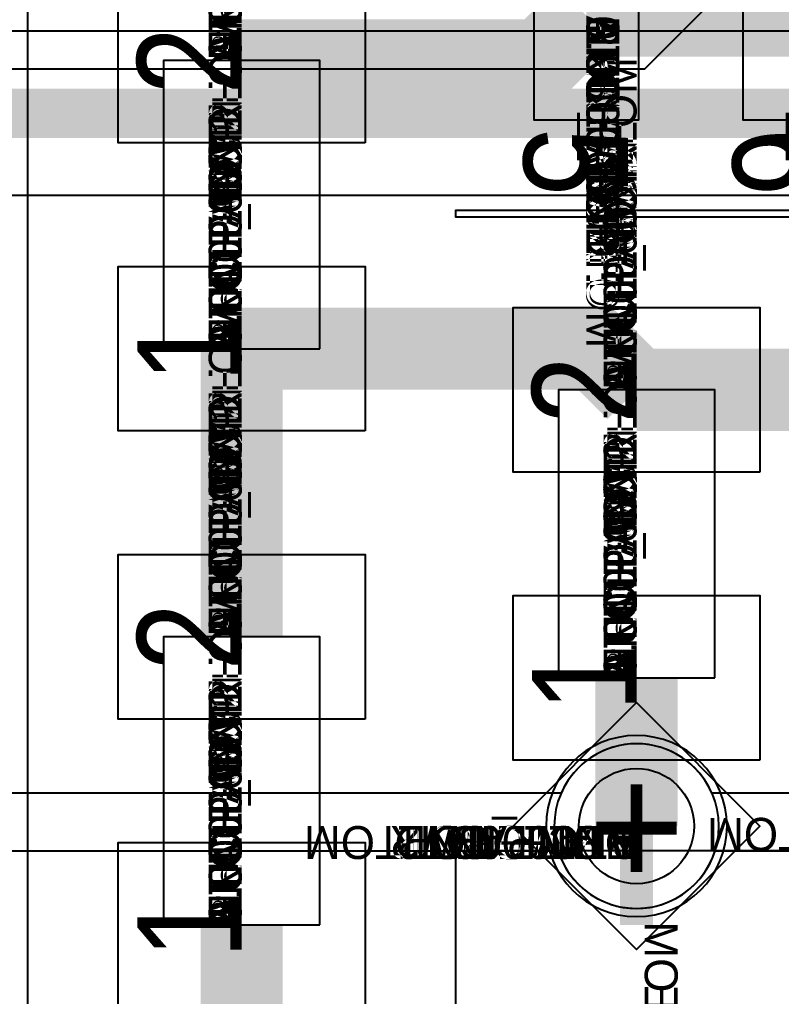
# Model space of a CAD drawing. Extents: x 0 to 323, y 0 to 320.
# Drawn here: x 44.51 to 49.14, y 199.52 to 205.45 of the extents above; entities that cross this region are included whole.
import ezdxf
from ezdxf.enums import TextEntityAlignment as Align

# ---------------------------------------------------------------- set-up
doc = ezdxf.new("R2010")
doc.units = 0
doc.header["$MEASUREMENT"] = 0
doc.layers.get('0').update_dxf_attribs({"linetype": 'CONTINUOUS'})
for name, color, linetype in [('CDN_FIGURES', 7, 'CONTINUOUS'), ('ETCH_BOTTOM', 7, 'CONTINUOUS'), ('ETCH_GND', 3, 'CONTINUOUS'), ('ETCH_INT1', 4, 'CONTINUOUS'), ('ETCH_INT2', 5, 'CONTINUOUS'), ('ETCH_PWR', 6, 'CONTINUOUS'), ('ETCH_TOP', 2, 'CONTINUOUS'), ('MANUFACTURING_NCLEGEND-1-6', 8, 'CONTINUOUS'), ('PACKAGE_GEOMETRY_ASSEMBLY_TOP', 11, 'CONTINUOUS'), ('PACKAGE_GEOMETRY_PIN_NUMBER', 9, 'CONTINUOUS')]:
    doc.layers.add(name, color=color, linetype=linetype)

# ---------------------------------------------------------------- blocks, each defined once
blk = doc.blocks.new('PAD_INFO')
for tag in ['SHAPE_TYPE', 'PAD_HEIGHT', 'PAD_LAYER', 'PAD_TYPE', 'PAD_WIDTH']:
    blk.add_attdef(tag, (0, 0), '', height=0.2)
at = {"flags": 2}
blk.add_attdef('CDN_TYPE', (0, 0), '', height=0.2, dxfattribs=at)
blk = doc.blocks.new('DRILL_INFO')
at = {"flags": 2}
blk.add_attdef('CDN_TYPE', (0, 0), '', height=0.2, dxfattribs=at)
for tag in ['FSHAPE', 'FCHAR', 'DRILL_HEIGHT', 'DIAMETER', 'PLATED', 'DRILL_WIDTH']:
    blk.add_attdef(tag, (0, 0), '', height=0.2)
blk = doc.blocks.new('VIA0700X0300')
at = {"layer": 'ETCH_BOTTOM'}
blk.add_circle((0, 0), 0.35, dxfattribs=at)
at = {"layer": 'ETCH_GND'}
blk.add_circle((0, 0), 0.35, dxfattribs=at)
at = {"layer": 'ETCH_INT1'}
blk.add_circle((0, 0), 0.35, dxfattribs=at)
at = {"layer": 'ETCH_INT2'}
blk.add_circle((0, 0), 0.35, dxfattribs=at)
at = {"layer": 'ETCH_PWR'}
blk.add_circle((0, 0), 0.35, dxfattribs=at)
at = {"layer": 'ETCH_TOP'}
blk.add_circle((0, 0), 0.35, dxfattribs=at)
ref = blk.add_blockref('PAD_INFO', (0, 0))
ref.add_attrib('PAD_LAYER', 'ETCH_TOP', (0, 0), dxfattribs={"height": 0.2})
ref.add_attrib('SHAPE_TYPE', 'NULL', (0, 0), dxfattribs={"height": 0.2})
ref.add_attrib('PAD_TYPE', 'ANTIPAD', (0, 0), dxfattribs={"height": 0.2})
ref.add_attrib('PAD_WIDTH', '0.000000', (0, 0), dxfattribs={"height": 0.2})
ref.add_attrib('PAD_HEIGHT', '0.000000', (0, 0), dxfattribs={"height": 0.2})
ref = blk.add_blockref('PAD_INFO', (0, 0))
ref.add_attrib('PAD_LAYER', 'ETCH_GND', (0, 0), dxfattribs={"height": 0.2})
ref.add_attrib('SHAPE_TYPE', 'NULL', (0, 0), dxfattribs={"height": 0.2})
ref.add_attrib('PAD_TYPE', 'ANTIPAD', (0, 0), dxfattribs={"height": 0.2})
ref.add_attrib('PAD_WIDTH', '0.000000', (0, 0), dxfattribs={"height": 0.2})
ref.add_attrib('PAD_HEIGHT', '0.000000', (0, 0), dxfattribs={"height": 0.2})
ref = blk.add_blockref('PAD_INFO', (0, 0))
ref.add_attrib('PAD_LAYER', 'ETCH_INT1', (0, 0), dxfattribs={"height": 0.2})
ref.add_attrib('SHAPE_TYPE', 'NULL', (0, 0), dxfattribs={"height": 0.2})
ref.add_attrib('PAD_TYPE', 'ANTIPAD', (0, 0), dxfattribs={"height": 0.2})
ref.add_attrib('PAD_WIDTH', '0.000000', (0, 0), dxfattribs={"height": 0.2})
ref.add_attrib('PAD_HEIGHT', '0.000000', (0, 0), dxfattribs={"height": 0.2})
ref = blk.add_blockref('PAD_INFO', (0, 0))
ref.add_attrib('PAD_LAYER', 'ETCH_INT2', (0, 0), dxfattribs={"height": 0.2})
ref.add_attrib('SHAPE_TYPE', 'NULL', (0, 0), dxfattribs={"height": 0.2})
ref.add_attrib('PAD_TYPE', 'ANTIPAD', (0, 0), dxfattribs={"height": 0.2})
ref.add_attrib('PAD_WIDTH', '0.000000', (0, 0), dxfattribs={"height": 0.2})
ref.add_attrib('PAD_HEIGHT', '0.000000', (0, 0), dxfattribs={"height": 0.2})
ref = blk.add_blockref('PAD_INFO', (0, 0))
ref.add_attrib('PAD_LAYER', 'ETCH_PWR', (0, 0), dxfattribs={"height": 0.2})
ref.add_attrib('SHAPE_TYPE', 'NULL', (0, 0), dxfattribs={"height": 0.2})
ref.add_attrib('PAD_TYPE', 'ANTIPAD', (0, 0), dxfattribs={"height": 0.2})
ref.add_attrib('PAD_WIDTH', '0.000000', (0, 0), dxfattribs={"height": 0.2})
ref.add_attrib('PAD_HEIGHT', '0.000000', (0, 0), dxfattribs={"height": 0.2})
ref = blk.add_blockref('PAD_INFO', (0, 0))
ref.add_attrib('PAD_LAYER', 'ETCH_BOTTOM', (0, 0), dxfattribs={"height": 0.2})
ref.add_attrib('SHAPE_TYPE', 'NULL', (0, 0), dxfattribs={"height": 0.2})
ref.add_attrib('PAD_TYPE', 'ANTIPAD', (0, 0), dxfattribs={"height": 0.2})
ref.add_attrib('PAD_WIDTH', '0.000000', (0, 0), dxfattribs={"height": 0.2})
ref.add_attrib('PAD_HEIGHT', '0.000000', (0, 0), dxfattribs={"height": 0.2})
ref = blk.add_blockref('PAD_INFO', (0, 0))
ref.add_attrib('PAD_LAYER', 'ETCH_TOP', (0, 0), dxfattribs={"height": 0.2})
ref.add_attrib('SHAPE_TYPE', 'NULL', (0, 0), dxfattribs={"height": 0.2})
ref.add_attrib('PAD_TYPE', 'THERMAL', (0, 0), dxfattribs={"height": 0.2})
ref.add_attrib('PAD_WIDTH', '0.000000', (0, 0), dxfattribs={"height": 0.2})
ref.add_attrib('PAD_HEIGHT', '0.000000', (0, 0), dxfattribs={"height": 0.2})
ref = blk.add_blockref('PAD_INFO', (0, 0))
ref.add_attrib('PAD_LAYER', 'ETCH_GND', (0, 0), dxfattribs={"height": 0.2})
ref.add_attrib('SHAPE_TYPE', 'NULL', (0, 0), dxfattribs={"height": 0.2})
ref.add_attrib('PAD_TYPE', 'THERMAL', (0, 0), dxfattribs={"height": 0.2})
ref.add_attrib('PAD_WIDTH', '0.000000', (0, 0), dxfattribs={"height": 0.2})
ref.add_attrib('PAD_HEIGHT', '0.000000', (0, 0), dxfattribs={"height": 0.2})
ref = blk.add_blockref('PAD_INFO', (0, 0))
ref.add_attrib('PAD_LAYER', 'ETCH_INT1', (0, 0), dxfattribs={"height": 0.2})
ref.add_attrib('SHAPE_TYPE', 'NULL', (0, 0), dxfattribs={"height": 0.2})
ref.add_attrib('PAD_TYPE', 'THERMAL', (0, 0), dxfattribs={"height": 0.2})
ref.add_attrib('PAD_WIDTH', '0.000000', (0, 0), dxfattribs={"height": 0.2})
ref.add_attrib('PAD_HEIGHT', '0.000000', (0, 0), dxfattribs={"height": 0.2})
ref = blk.add_blockref('PAD_INFO', (0, 0))
ref.add_attrib('PAD_LAYER', 'ETCH_INT2', (0, 0), dxfattribs={"height": 0.2})
ref.add_attrib('SHAPE_TYPE', 'NULL', (0, 0), dxfattribs={"height": 0.2})
ref.add_attrib('PAD_TYPE', 'THERMAL', (0, 0), dxfattribs={"height": 0.2})
ref.add_attrib('PAD_WIDTH', '0.000000', (0, 0), dxfattribs={"height": 0.2})
ref.add_attrib('PAD_HEIGHT', '0.000000', (0, 0), dxfattribs={"height": 0.2})
ref = blk.add_blockref('PAD_INFO', (0, 0))
ref.add_attrib('PAD_LAYER', 'ETCH_PWR', (0, 0), dxfattribs={"height": 0.2})
ref.add_attrib('SHAPE_TYPE', 'NULL', (0, 0), dxfattribs={"height": 0.2})
ref.add_attrib('PAD_TYPE', 'THERMAL', (0, 0), dxfattribs={"height": 0.2})
ref.add_attrib('PAD_WIDTH', '0.000000', (0, 0), dxfattribs={"height": 0.2})
ref.add_attrib('PAD_HEIGHT', '0.000000', (0, 0), dxfattribs={"height": 0.2})
ref = blk.add_blockref('PAD_INFO', (0, 0))
ref.add_attrib('PAD_LAYER', 'ETCH_BOTTOM', (0, 0), dxfattribs={"height": 0.2})
ref.add_attrib('SHAPE_TYPE', 'NULL', (0, 0), dxfattribs={"height": 0.2})
ref.add_attrib('PAD_TYPE', 'THERMAL', (0, 0), dxfattribs={"height": 0.2})
ref.add_attrib('PAD_WIDTH', '0.000000', (0, 0), dxfattribs={"height": 0.2})
ref.add_attrib('PAD_HEIGHT', '0.000000', (0, 0), dxfattribs={"height": 0.2})
ref = blk.add_blockref('PAD_INFO', (0, 0))
ref.add_attrib('PAD_LAYER', 'ETCH_TOP', (0, 0), dxfattribs={"height": 0.2})
ref.add_attrib('SHAPE_TYPE', 'CIRCLE', (0, 0), dxfattribs={"height": 0.2})
ref.add_attrib('PAD_TYPE', 'REGULAR', (0, 0), dxfattribs={"height": 0.2})
ref.add_attrib('PAD_WIDTH', '0.700000', (0, 0), dxfattribs={"height": 0.2})
ref.add_attrib('PAD_HEIGHT', '0.700000', (0, 0), dxfattribs={"height": 0.2})
ref = blk.add_blockref('PAD_INFO', (0, 0))
ref.add_attrib('PAD_LAYER', 'ETCH_GND', (0, 0), dxfattribs={"height": 0.2})
ref.add_attrib('SHAPE_TYPE', 'CIRCLE', (0, 0), dxfattribs={"height": 0.2})
ref.add_attrib('PAD_TYPE', 'REGULAR', (0, 0), dxfattribs={"height": 0.2})
ref.add_attrib('PAD_WIDTH', '0.700000', (0, 0), dxfattribs={"height": 0.2})
ref.add_attrib('PAD_HEIGHT', '0.700000', (0, 0), dxfattribs={"height": 0.2})
ref = blk.add_blockref('PAD_INFO', (0, 0))
ref.add_attrib('PAD_LAYER', 'ETCH_INT1', (0, 0), dxfattribs={"height": 0.2})
ref.add_attrib('SHAPE_TYPE', 'CIRCLE', (0, 0), dxfattribs={"height": 0.2})
ref.add_attrib('PAD_TYPE', 'REGULAR', (0, 0), dxfattribs={"height": 0.2})
ref.add_attrib('PAD_WIDTH', '0.700000', (0, 0), dxfattribs={"height": 0.2})
ref.add_attrib('PAD_HEIGHT', '0.700000', (0, 0), dxfattribs={"height": 0.2})
ref = blk.add_blockref('PAD_INFO', (0, 0))
ref.add_attrib('PAD_LAYER', 'ETCH_INT2', (0, 0), dxfattribs={"height": 0.2})
ref.add_attrib('SHAPE_TYPE', 'CIRCLE', (0, 0), dxfattribs={"height": 0.2})
ref.add_attrib('PAD_TYPE', 'REGULAR', (0, 0), dxfattribs={"height": 0.2})
ref.add_attrib('PAD_WIDTH', '0.700000', (0, 0), dxfattribs={"height": 0.2})
ref.add_attrib('PAD_HEIGHT', '0.700000', (0, 0), dxfattribs={"height": 0.2})
ref = blk.add_blockref('PAD_INFO', (0, 0))
ref.add_attrib('PAD_LAYER', 'ETCH_PWR', (0, 0), dxfattribs={"height": 0.2})
ref.add_attrib('SHAPE_TYPE', 'CIRCLE', (0, 0), dxfattribs={"height": 0.2})
ref.add_attrib('PAD_TYPE', 'REGULAR', (0, 0), dxfattribs={"height": 0.2})
ref.add_attrib('PAD_WIDTH', '0.700000', (0, 0), dxfattribs={"height": 0.2})
ref.add_attrib('PAD_HEIGHT', '0.700000', (0, 0), dxfattribs={"height": 0.2})
ref = blk.add_blockref('PAD_INFO', (0, 0))
ref.add_attrib('PAD_LAYER', 'ETCH_BOTTOM', (0, 0), dxfattribs={"height": 0.2})
ref.add_attrib('SHAPE_TYPE', 'CIRCLE', (0, 0), dxfattribs={"height": 0.2})
ref.add_attrib('PAD_TYPE', 'REGULAR', (0, 0), dxfattribs={"height": 0.2})
ref.add_attrib('PAD_WIDTH', '0.700000', (0, 0), dxfattribs={"height": 0.2})
ref.add_attrib('PAD_HEIGHT', '0.700000', (0, 0), dxfattribs={"height": 0.2})
ref = blk.add_blockref('DRILL_INFO', (0, 0))
ref.add_attrib('DIAMETER', '0.300000', (0, 0), dxfattribs={"height": 0.2})
ref.add_attrib('PLATED', 'PLATED', (0, 0), dxfattribs={"height": 0.2})
ref.add_attrib('FSHAPE', 'DIAMOND', (0, 0), dxfattribs={"height": 0.2})
ref.add_attrib('FCHAR', '+', (0, 0), dxfattribs={"height": 0.2})
ref.add_attrib('DRILL_WIDTH', '1.500000', (0, 0), dxfattribs={"height": 0.2})
ref.add_attrib('DRILL_HEIGHT', '1.500000', (0, 0), dxfattribs={"height": 0.2})
for tag in ['CDN_TYPE', 'PIN']:
    blk.add_attdef(tag, (0, 0), '', height=0.2)
at = {"flags": 2}
for tag in ['PSTKNAME', 'BBV']:
    blk.add_attdef(tag, (0, 0), '', height=0.2, dxfattribs=at)
blk = doc.blocks.new('FIGURE_DIAMOND')
at = {"layer": 'CDN_FIGURES'}
blk.add_lwpolyline([(-0.5, 0), (0, 0.5), (0.5, 0), (0, -0.5)], close=True, dxfattribs=at)
blk = doc.blocks.new('SMD50_25')
at = {"layer": 'ETCH_TOP'}
blk.add_lwpolyline([(-0.635, -0.3175), (-0.635, 0.3175), (0.635, 0.3175), (0.635, -0.3175)], close=True, dxfattribs=at)
ref = blk.add_blockref('PAD_INFO', (0, 0))
ref.add_attrib('PAD_LAYER', 'ETCH_TOP', (0, 0), dxfattribs={"height": 0.2})
ref.add_attrib('SHAPE_TYPE', 'NULL', (0, 0), dxfattribs={"height": 0.2})
ref.add_attrib('PAD_TYPE', 'ANTIPAD', (0, 0), dxfattribs={"height": 0.2})
ref.add_attrib('PAD_WIDTH', '0.000000', (0, 0), dxfattribs={"height": 0.2})
ref.add_attrib('PAD_HEIGHT', '0.000000', (0, 0), dxfattribs={"height": 0.2})
ref = blk.add_blockref('PAD_INFO', (0, 0))
ref.add_attrib('PAD_LAYER', 'ETCH_GND', (0, 0), dxfattribs={"height": 0.2})
ref.add_attrib('SHAPE_TYPE', 'NULL', (0, 0), dxfattribs={"height": 0.2})
ref.add_attrib('PAD_TYPE', 'ANTIPAD', (0, 0), dxfattribs={"height": 0.2})
ref.add_attrib('PAD_WIDTH', '0.000000', (0, 0), dxfattribs={"height": 0.2})
ref.add_attrib('PAD_HEIGHT', '0.000000', (0, 0), dxfattribs={"height": 0.2})
ref = blk.add_blockref('PAD_INFO', (0, 0))
ref.add_attrib('PAD_LAYER', 'ETCH_INT1', (0, 0), dxfattribs={"height": 0.2})
ref.add_attrib('SHAPE_TYPE', 'NULL', (0, 0), dxfattribs={"height": 0.2})
ref.add_attrib('PAD_TYPE', 'ANTIPAD', (0, 0), dxfattribs={"height": 0.2})
ref.add_attrib('PAD_WIDTH', '0.000000', (0, 0), dxfattribs={"height": 0.2})
ref.add_attrib('PAD_HEIGHT', '0.000000', (0, 0), dxfattribs={"height": 0.2})
ref = blk.add_blockref('PAD_INFO', (0, 0))
ref.add_attrib('PAD_LAYER', 'ETCH_INT2', (0, 0), dxfattribs={"height": 0.2})
ref.add_attrib('SHAPE_TYPE', 'NULL', (0, 0), dxfattribs={"height": 0.2})
ref.add_attrib('PAD_TYPE', 'ANTIPAD', (0, 0), dxfattribs={"height": 0.2})
ref.add_attrib('PAD_WIDTH', '0.000000', (0, 0), dxfattribs={"height": 0.2})
ref.add_attrib('PAD_HEIGHT', '0.000000', (0, 0), dxfattribs={"height": 0.2})
ref = blk.add_blockref('PAD_INFO', (0, 0))
ref.add_attrib('PAD_LAYER', 'ETCH_PWR', (0, 0), dxfattribs={"height": 0.2})
ref.add_attrib('SHAPE_TYPE', 'NULL', (0, 0), dxfattribs={"height": 0.2})
ref.add_attrib('PAD_TYPE', 'ANTIPAD', (0, 0), dxfattribs={"height": 0.2})
ref.add_attrib('PAD_WIDTH', '0.000000', (0, 0), dxfattribs={"height": 0.2})
ref.add_attrib('PAD_HEIGHT', '0.000000', (0, 0), dxfattribs={"height": 0.2})
ref = blk.add_blockref('PAD_INFO', (0, 0))
ref.add_attrib('PAD_LAYER', 'ETCH_BOTTOM', (0, 0), dxfattribs={"height": 0.2})
ref.add_attrib('SHAPE_TYPE', 'NULL', (0, 0), dxfattribs={"height": 0.2})
ref.add_attrib('PAD_TYPE', 'ANTIPAD', (0, 0), dxfattribs={"height": 0.2})
ref.add_attrib('PAD_WIDTH', '0.000000', (0, 0), dxfattribs={"height": 0.2})
ref.add_attrib('PAD_HEIGHT', '0.000000', (0, 0), dxfattribs={"height": 0.2})
ref = blk.add_blockref('PAD_INFO', (0, 0))
ref.add_attrib('PAD_LAYER', 'ETCH_TOP', (0, 0), dxfattribs={"height": 0.2})
ref.add_attrib('SHAPE_TYPE', 'NULL', (0, 0), dxfattribs={"height": 0.2})
ref.add_attrib('PAD_TYPE', 'THERMAL', (0, 0), dxfattribs={"height": 0.2})
ref.add_attrib('PAD_WIDTH', '0.000000', (0, 0), dxfattribs={"height": 0.2})
ref.add_attrib('PAD_HEIGHT', '0.000000', (0, 0), dxfattribs={"height": 0.2})
ref = blk.add_blockref('PAD_INFO', (0, 0))
ref.add_attrib('PAD_LAYER', 'ETCH_GND', (0, 0), dxfattribs={"height": 0.2})
ref.add_attrib('SHAPE_TYPE', 'NULL', (0, 0), dxfattribs={"height": 0.2})
ref.add_attrib('PAD_TYPE', 'THERMAL', (0, 0), dxfattribs={"height": 0.2})
ref.add_attrib('PAD_WIDTH', '0.000000', (0, 0), dxfattribs={"height": 0.2})
ref.add_attrib('PAD_HEIGHT', '0.000000', (0, 0), dxfattribs={"height": 0.2})
ref = blk.add_blockref('PAD_INFO', (0, 0))
ref.add_attrib('PAD_LAYER', 'ETCH_INT1', (0, 0), dxfattribs={"height": 0.2})
ref.add_attrib('SHAPE_TYPE', 'NULL', (0, 0), dxfattribs={"height": 0.2})
ref.add_attrib('PAD_TYPE', 'THERMAL', (0, 0), dxfattribs={"height": 0.2})
ref.add_attrib('PAD_WIDTH', '0.000000', (0, 0), dxfattribs={"height": 0.2})
ref.add_attrib('PAD_HEIGHT', '0.000000', (0, 0), dxfattribs={"height": 0.2})
ref = blk.add_blockref('PAD_INFO', (0, 0))
ref.add_attrib('PAD_LAYER', 'ETCH_INT2', (0, 0), dxfattribs={"height": 0.2})
ref.add_attrib('SHAPE_TYPE', 'NULL', (0, 0), dxfattribs={"height": 0.2})
ref.add_attrib('PAD_TYPE', 'THERMAL', (0, 0), dxfattribs={"height": 0.2})
ref.add_attrib('PAD_WIDTH', '0.000000', (0, 0), dxfattribs={"height": 0.2})
ref.add_attrib('PAD_HEIGHT', '0.000000', (0, 0), dxfattribs={"height": 0.2})
ref = blk.add_blockref('PAD_INFO', (0, 0))
ref.add_attrib('PAD_LAYER', 'ETCH_PWR', (0, 0), dxfattribs={"height": 0.2})
ref.add_attrib('SHAPE_TYPE', 'NULL', (0, 0), dxfattribs={"height": 0.2})
ref.add_attrib('PAD_TYPE', 'THERMAL', (0, 0), dxfattribs={"height": 0.2})
ref.add_attrib('PAD_WIDTH', '0.000000', (0, 0), dxfattribs={"height": 0.2})
ref.add_attrib('PAD_HEIGHT', '0.000000', (0, 0), dxfattribs={"height": 0.2})
ref = blk.add_blockref('PAD_INFO', (0, 0))
ref.add_attrib('PAD_LAYER', 'ETCH_BOTTOM', (0, 0), dxfattribs={"height": 0.2})
ref.add_attrib('SHAPE_TYPE', 'NULL', (0, 0), dxfattribs={"height": 0.2})
ref.add_attrib('PAD_TYPE', 'THERMAL', (0, 0), dxfattribs={"height": 0.2})
ref.add_attrib('PAD_WIDTH', '0.000000', (0, 0), dxfattribs={"height": 0.2})
ref.add_attrib('PAD_HEIGHT', '0.000000', (0, 0), dxfattribs={"height": 0.2})
ref = blk.add_blockref('PAD_INFO', (0, 0))
ref.add_attrib('PAD_LAYER', 'ETCH_TOP', (0, 0), dxfattribs={"height": 0.2})
ref.add_attrib('SHAPE_TYPE', 'RECTANGLE', (0, 0), dxfattribs={"height": 0.2})
ref.add_attrib('PAD_TYPE', 'REGULAR', (0, 0), dxfattribs={"height": 0.2})
ref.add_attrib('PAD_WIDTH', '1.270000', (0, 0), dxfattribs={"height": 0.2})
ref.add_attrib('PAD_HEIGHT', '0.635000', (0, 0), dxfattribs={"height": 0.2})
ref = blk.add_blockref('PAD_INFO', (0, 0))
ref.add_attrib('PAD_LAYER', 'ETCH_GND', (0, 0), dxfattribs={"height": 0.2})
ref.add_attrib('SHAPE_TYPE', 'NULL', (0, 0), dxfattribs={"height": 0.2})
ref.add_attrib('PAD_TYPE', 'REGULAR', (0, 0), dxfattribs={"height": 0.2})
ref.add_attrib('PAD_WIDTH', '0.000000', (0, 0), dxfattribs={"height": 0.2})
ref.add_attrib('PAD_HEIGHT', '0.000000', (0, 0), dxfattribs={"height": 0.2})
ref = blk.add_blockref('PAD_INFO', (0, 0))
ref.add_attrib('PAD_LAYER', 'ETCH_INT1', (0, 0), dxfattribs={"height": 0.2})
ref.add_attrib('SHAPE_TYPE', 'NULL', (0, 0), dxfattribs={"height": 0.2})
ref.add_attrib('PAD_TYPE', 'REGULAR', (0, 0), dxfattribs={"height": 0.2})
ref.add_attrib('PAD_WIDTH', '0.000000', (0, 0), dxfattribs={"height": 0.2})
ref.add_attrib('PAD_HEIGHT', '0.000000', (0, 0), dxfattribs={"height": 0.2})
ref = blk.add_blockref('PAD_INFO', (0, 0))
ref.add_attrib('PAD_LAYER', 'ETCH_INT2', (0, 0), dxfattribs={"height": 0.2})
ref.add_attrib('SHAPE_TYPE', 'NULL', (0, 0), dxfattribs={"height": 0.2})
ref.add_attrib('PAD_TYPE', 'REGULAR', (0, 0), dxfattribs={"height": 0.2})
ref.add_attrib('PAD_WIDTH', '0.000000', (0, 0), dxfattribs={"height": 0.2})
ref.add_attrib('PAD_HEIGHT', '0.000000', (0, 0), dxfattribs={"height": 0.2})
ref = blk.add_blockref('PAD_INFO', (0, 0))
ref.add_attrib('PAD_LAYER', 'ETCH_PWR', (0, 0), dxfattribs={"height": 0.2})
ref.add_attrib('SHAPE_TYPE', 'NULL', (0, 0), dxfattribs={"height": 0.2})
ref.add_attrib('PAD_TYPE', 'REGULAR', (0, 0), dxfattribs={"height": 0.2})
ref.add_attrib('PAD_WIDTH', '0.000000', (0, 0), dxfattribs={"height": 0.2})
ref.add_attrib('PAD_HEIGHT', '0.000000', (0, 0), dxfattribs={"height": 0.2})
ref = blk.add_blockref('PAD_INFO', (0, 0))
ref.add_attrib('PAD_LAYER', 'ETCH_BOTTOM', (0, 0), dxfattribs={"height": 0.2})
ref.add_attrib('SHAPE_TYPE', 'NULL', (0, 0), dxfattribs={"height": 0.2})
ref.add_attrib('PAD_TYPE', 'REGULAR', (0, 0), dxfattribs={"height": 0.2})
ref.add_attrib('PAD_WIDTH', '0.000000', (0, 0), dxfattribs={"height": 0.2})
ref.add_attrib('PAD_HEIGHT', '0.000000', (0, 0), dxfattribs={"height": 0.2})
ref = blk.add_blockref('DRILL_INFO', (0, 0))
ref.add_attrib('DIAMETER', '0.000000', (0, 0), dxfattribs={"height": 0.2})
ref.add_attrib('PLATED', 'NON_PLATED', (0, 0), dxfattribs={"height": 0.2})
ref.add_attrib('FSHAPE', 'NULL', (0, 0), dxfattribs={"height": 0.2})
ref.add_attrib('DRILL_WIDTH', '0.000000', (0, 0), dxfattribs={"height": 0.2})
ref.add_attrib('DRILL_HEIGHT', '0.000000', (0, 0), dxfattribs={"height": 0.2})
for tag in ['CDN_TYPE', 'PIN']:
    blk.add_attdef(tag, (0, 0), '', height=0.2)
at = {"flags": 2}
for tag in ['PSTKNAME', 'BBV']:
    blk.add_attdef(tag, (0, 0), '', height=0.2, dxfattribs=at)
blk = doc.blocks.new('SOIC8')
at = {"layer": 'ETCH_TOP'}
ref = blk.add_blockref('SMD50_25', (2.4765, -1.905), dxfattribs=at)
ref.add_attrib('CDN_TYPE', 'PIN', (0, 0), dxfattribs={"height": 0.2})
ref.add_attrib('PIN', '5', (0, 0), dxfattribs={"height": 0.2})
ref = blk.add_blockref('SMD50_25', (2.4765, -0.635), dxfattribs=at)
ref.add_attrib('CDN_TYPE', 'PIN', (0, 0), dxfattribs={"height": 0.2})
ref.add_attrib('PIN', '6', (0, 0), dxfattribs={"height": 0.2})
at = {"flags": 2}
for tag in ['SYMBOL_TYPE', 'CDN_TYPE', 'REFDES']:
    blk.add_attdef(tag, (0, 0), '', height=0.2, dxfattribs=at)
blk = doc.blocks.new('RC1000X1500TS')
at = {"layer": 'ETCH_TOP'}
blk.add_lwpolyline([(-0.5, -0.75), (-0.5, 0.75), (0.5, 0.75), (0.5, -0.75)], close=True, dxfattribs=at)
ref = blk.add_blockref('PAD_INFO', (0, 0))
ref.add_attrib('PAD_LAYER', 'ETCH_TOP', (0, 0), dxfattribs={"height": 0.2})
ref.add_attrib('SHAPE_TYPE', 'NULL', (0, 0), dxfattribs={"height": 0.2})
ref.add_attrib('PAD_TYPE', 'ANTIPAD', (0, 0), dxfattribs={"height": 0.2})
ref.add_attrib('PAD_WIDTH', '0.000000', (0, 0), dxfattribs={"height": 0.2})
ref.add_attrib('PAD_HEIGHT', '0.000000', (0, 0), dxfattribs={"height": 0.2})
ref = blk.add_blockref('PAD_INFO', (0, 0))
ref.add_attrib('PAD_LAYER', 'ETCH_GND', (0, 0), dxfattribs={"height": 0.2})
ref.add_attrib('SHAPE_TYPE', 'NULL', (0, 0), dxfattribs={"height": 0.2})
ref.add_attrib('PAD_TYPE', 'ANTIPAD', (0, 0), dxfattribs={"height": 0.2})
ref.add_attrib('PAD_WIDTH', '0.000000', (0, 0), dxfattribs={"height": 0.2})
ref.add_attrib('PAD_HEIGHT', '0.000000', (0, 0), dxfattribs={"height": 0.2})
ref = blk.add_blockref('PAD_INFO', (0, 0))
ref.add_attrib('PAD_LAYER', 'ETCH_INT1', (0, 0), dxfattribs={"height": 0.2})
ref.add_attrib('SHAPE_TYPE', 'NULL', (0, 0), dxfattribs={"height": 0.2})
ref.add_attrib('PAD_TYPE', 'ANTIPAD', (0, 0), dxfattribs={"height": 0.2})
ref.add_attrib('PAD_WIDTH', '0.000000', (0, 0), dxfattribs={"height": 0.2})
ref.add_attrib('PAD_HEIGHT', '0.000000', (0, 0), dxfattribs={"height": 0.2})
ref = blk.add_blockref('PAD_INFO', (0, 0))
ref.add_attrib('PAD_LAYER', 'ETCH_INT2', (0, 0), dxfattribs={"height": 0.2})
ref.add_attrib('SHAPE_TYPE', 'NULL', (0, 0), dxfattribs={"height": 0.2})
ref.add_attrib('PAD_TYPE', 'ANTIPAD', (0, 0), dxfattribs={"height": 0.2})
ref.add_attrib('PAD_WIDTH', '0.000000', (0, 0), dxfattribs={"height": 0.2})
ref.add_attrib('PAD_HEIGHT', '0.000000', (0, 0), dxfattribs={"height": 0.2})
ref = blk.add_blockref('PAD_INFO', (0, 0))
ref.add_attrib('PAD_LAYER', 'ETCH_PWR', (0, 0), dxfattribs={"height": 0.2})
ref.add_attrib('SHAPE_TYPE', 'NULL', (0, 0), dxfattribs={"height": 0.2})
ref.add_attrib('PAD_TYPE', 'ANTIPAD', (0, 0), dxfattribs={"height": 0.2})
ref.add_attrib('PAD_WIDTH', '0.000000', (0, 0), dxfattribs={"height": 0.2})
ref.add_attrib('PAD_HEIGHT', '0.000000', (0, 0), dxfattribs={"height": 0.2})
ref = blk.add_blockref('PAD_INFO', (0, 0))
ref.add_attrib('PAD_LAYER', 'ETCH_BOTTOM', (0, 0), dxfattribs={"height": 0.2})
ref.add_attrib('SHAPE_TYPE', 'NULL', (0, 0), dxfattribs={"height": 0.2})
ref.add_attrib('PAD_TYPE', 'ANTIPAD', (0, 0), dxfattribs={"height": 0.2})
ref.add_attrib('PAD_WIDTH', '0.000000', (0, 0), dxfattribs={"height": 0.2})
ref.add_attrib('PAD_HEIGHT', '0.000000', (0, 0), dxfattribs={"height": 0.2})
ref = blk.add_blockref('PAD_INFO', (0, 0))
ref.add_attrib('PAD_LAYER', 'ETCH_TOP', (0, 0), dxfattribs={"height": 0.2})
ref.add_attrib('SHAPE_TYPE', 'NULL', (0, 0), dxfattribs={"height": 0.2})
ref.add_attrib('PAD_TYPE', 'THERMAL', (0, 0), dxfattribs={"height": 0.2})
ref.add_attrib('PAD_WIDTH', '0.000000', (0, 0), dxfattribs={"height": 0.2})
ref.add_attrib('PAD_HEIGHT', '0.000000', (0, 0), dxfattribs={"height": 0.2})
ref = blk.add_blockref('PAD_INFO', (0, 0))
ref.add_attrib('PAD_LAYER', 'ETCH_GND', (0, 0), dxfattribs={"height": 0.2})
ref.add_attrib('SHAPE_TYPE', 'NULL', (0, 0), dxfattribs={"height": 0.2})
ref.add_attrib('PAD_TYPE', 'THERMAL', (0, 0), dxfattribs={"height": 0.2})
ref.add_attrib('PAD_WIDTH', '0.000000', (0, 0), dxfattribs={"height": 0.2})
ref.add_attrib('PAD_HEIGHT', '0.000000', (0, 0), dxfattribs={"height": 0.2})
ref = blk.add_blockref('PAD_INFO', (0, 0))
ref.add_attrib('PAD_LAYER', 'ETCH_INT1', (0, 0), dxfattribs={"height": 0.2})
ref.add_attrib('SHAPE_TYPE', 'NULL', (0, 0), dxfattribs={"height": 0.2})
ref.add_attrib('PAD_TYPE', 'THERMAL', (0, 0), dxfattribs={"height": 0.2})
ref.add_attrib('PAD_WIDTH', '0.000000', (0, 0), dxfattribs={"height": 0.2})
ref.add_attrib('PAD_HEIGHT', '0.000000', (0, 0), dxfattribs={"height": 0.2})
ref = blk.add_blockref('PAD_INFO', (0, 0))
ref.add_attrib('PAD_LAYER', 'ETCH_INT2', (0, 0), dxfattribs={"height": 0.2})
ref.add_attrib('SHAPE_TYPE', 'NULL', (0, 0), dxfattribs={"height": 0.2})
ref.add_attrib('PAD_TYPE', 'THERMAL', (0, 0), dxfattribs={"height": 0.2})
ref.add_attrib('PAD_WIDTH', '0.000000', (0, 0), dxfattribs={"height": 0.2})
ref.add_attrib('PAD_HEIGHT', '0.000000', (0, 0), dxfattribs={"height": 0.2})
ref = blk.add_blockref('PAD_INFO', (0, 0))
ref.add_attrib('PAD_LAYER', 'ETCH_PWR', (0, 0), dxfattribs={"height": 0.2})
ref.add_attrib('SHAPE_TYPE', 'NULL', (0, 0), dxfattribs={"height": 0.2})
ref.add_attrib('PAD_TYPE', 'THERMAL', (0, 0), dxfattribs={"height": 0.2})
ref.add_attrib('PAD_WIDTH', '0.000000', (0, 0), dxfattribs={"height": 0.2})
ref.add_attrib('PAD_HEIGHT', '0.000000', (0, 0), dxfattribs={"height": 0.2})
ref = blk.add_blockref('PAD_INFO', (0, 0))
ref.add_attrib('PAD_LAYER', 'ETCH_BOTTOM', (0, 0), dxfattribs={"height": 0.2})
ref.add_attrib('SHAPE_TYPE', 'NULL', (0, 0), dxfattribs={"height": 0.2})
ref.add_attrib('PAD_TYPE', 'THERMAL', (0, 0), dxfattribs={"height": 0.2})
ref.add_attrib('PAD_WIDTH', '0.000000', (0, 0), dxfattribs={"height": 0.2})
ref.add_attrib('PAD_HEIGHT', '0.000000', (0, 0), dxfattribs={"height": 0.2})
ref = blk.add_blockref('PAD_INFO', (0, 0))
ref.add_attrib('PAD_LAYER', 'ETCH_GND', (0, 0), dxfattribs={"height": 0.2})
ref.add_attrib('SHAPE_TYPE', 'NULL', (0, 0), dxfattribs={"height": 0.2})
ref.add_attrib('PAD_TYPE', 'REGULAR', (0, 0), dxfattribs={"height": 0.2})
ref.add_attrib('PAD_WIDTH', '0.000000', (0, 0), dxfattribs={"height": 0.2})
ref.add_attrib('PAD_HEIGHT', '0.000000', (0, 0), dxfattribs={"height": 0.2})
ref = blk.add_blockref('PAD_INFO', (0, 0))
ref.add_attrib('PAD_LAYER', 'ETCH_INT1', (0, 0), dxfattribs={"height": 0.2})
ref.add_attrib('SHAPE_TYPE', 'NULL', (0, 0), dxfattribs={"height": 0.2})
ref.add_attrib('PAD_TYPE', 'REGULAR', (0, 0), dxfattribs={"height": 0.2})
ref.add_attrib('PAD_WIDTH', '0.000000', (0, 0), dxfattribs={"height": 0.2})
ref.add_attrib('PAD_HEIGHT', '0.000000', (0, 0), dxfattribs={"height": 0.2})
ref = blk.add_blockref('PAD_INFO', (0, 0))
ref.add_attrib('PAD_LAYER', 'ETCH_INT2', (0, 0), dxfattribs={"height": 0.2})
ref.add_attrib('SHAPE_TYPE', 'NULL', (0, 0), dxfattribs={"height": 0.2})
ref.add_attrib('PAD_TYPE', 'REGULAR', (0, 0), dxfattribs={"height": 0.2})
ref.add_attrib('PAD_WIDTH', '0.000000', (0, 0), dxfattribs={"height": 0.2})
ref.add_attrib('PAD_HEIGHT', '0.000000', (0, 0), dxfattribs={"height": 0.2})
ref = blk.add_blockref('PAD_INFO', (0, 0))
ref.add_attrib('PAD_LAYER', 'ETCH_PWR', (0, 0), dxfattribs={"height": 0.2})
ref.add_attrib('SHAPE_TYPE', 'NULL', (0, 0), dxfattribs={"height": 0.2})
ref.add_attrib('PAD_TYPE', 'REGULAR', (0, 0), dxfattribs={"height": 0.2})
ref.add_attrib('PAD_WIDTH', '0.000000', (0, 0), dxfattribs={"height": 0.2})
ref.add_attrib('PAD_HEIGHT', '0.000000', (0, 0), dxfattribs={"height": 0.2})
ref = blk.add_blockref('PAD_INFO', (0, 0))
ref.add_attrib('PAD_LAYER', 'ETCH_BOTTOM', (0, 0), dxfattribs={"height": 0.2})
ref.add_attrib('SHAPE_TYPE', 'NULL', (0, 0), dxfattribs={"height": 0.2})
ref.add_attrib('PAD_TYPE', 'REGULAR', (0, 0), dxfattribs={"height": 0.2})
ref.add_attrib('PAD_WIDTH', '0.000000', (0, 0), dxfattribs={"height": 0.2})
ref.add_attrib('PAD_HEIGHT', '0.000000', (0, 0), dxfattribs={"height": 0.2})
ref = blk.add_blockref('DRILL_INFO', (0, 0))
ref.add_attrib('DIAMETER', '0.000000', (0, 0), dxfattribs={"height": 0.2})
ref.add_attrib('PLATED', 'PLATED', (0, 0), dxfattribs={"height": 0.2})
ref.add_attrib('FSHAPE', 'NULL', (0, 0), dxfattribs={"height": 0.2})
ref.add_attrib('DRILL_WIDTH', '0.000000', (0, 0), dxfattribs={"height": 0.2})
ref.add_attrib('DRILL_HEIGHT', '0.000000', (0, 0), dxfattribs={"height": 0.2})
ref = blk.add_blockref('PAD_INFO', (0, 0))
ref.add_attrib('PAD_LAYER', 'ETCH_TOP', (0, 0), dxfattribs={"height": 0.2})
ref.add_attrib('SHAPE_TYPE', 'RECTANGLE', (0, 0), dxfattribs={"height": 0.2})
ref.add_attrib('PAD_TYPE', 'REGULAR', (0, 0), dxfattribs={"height": 0.2})
ref.add_attrib('PAD_WIDTH', '1.000000', (0, 0), dxfattribs={"height": 0.2})
ref.add_attrib('PAD_HEIGHT', '1.500000', (0, 0), dxfattribs={"height": 0.2})
for tag in ['CDN_TYPE', 'PIN']:
    blk.add_attdef(tag, (0, 0), '', height=0.2)
at = {"flags": 2}
for tag in ['PSTKNAME', 'BBV']:
    blk.add_attdef(tag, (0, 0), '', height=0.2, dxfattribs=at)
blk = doc.blocks.new('F56')
at = {"layer": 'PACKAGE_GEOMETRY_ASSEMBLY_TOP'}
blk.add_lwpolyline([(0, -0.475), (1.75, -0.475), (1.75, 0.475), (0, 0.475)], close=True, dxfattribs=at)
at = {"layer": 'ETCH_TOP'}
ref = blk.add_blockref('RC1000X1500TS', (0, 0), dxfattribs=at)
ref.add_attrib('CDN_TYPE', 'PIN', (0, 0), dxfattribs={"height": 0.2})
ref.add_attrib('PIN', '1', (0, 0), dxfattribs={"height": 0.2})
ref = blk.add_blockref('RC1000X1500TS', (1.75, 0), dxfattribs=at)
ref.add_attrib('CDN_TYPE', 'PIN', (0, 0), dxfattribs={"height": 0.2})
ref.add_attrib('PIN', '2', (0, 0), dxfattribs={"height": 0.2})
at = {"flags": 2}
for tag in ['SYMBOL_TYPE', 'CDN_TYPE', 'REFDES']:
    blk.add_attdef(tag, (0, 0), '', height=0.2, dxfattribs=at)

msp = doc.modelspace()

# ---------------------------------------------------------------- linework, layer by layer
at = {"layer": 'ETCH_BOTTOM'}
for points in [[(48.2626, 200.5555, 0.2, 0.2, 0), (48.2626, 201.1563, 0.2, 0.2, 0)], [(48.2626, 199.9547, 0.2, 0.2, 0), (48.2626, 200.5555, 0.2, 0.2, 0)]]:
    msp.add_lwpolyline(points, format="xyseb", dxfattribs=at)
msp.add_lwpolyline([(48.8127, 200.5555, 1), (47.7125, 200.5555, 1)], format="xyb", close=True, dxfattribs=at)
at = {"layer": 'ETCH_INT1'}
for points, format in [([(161.6626, 263.1055, 0.3, 0.3, 0), (166.8326, 257.9355, 0.3, 0.3, 0), (166.8326, 245.9548, 0.3, 0.3, 0), (166.8626, 245.9248, 0.3, 0.3, 0), (166.8626, 245.3862, 0.3, 0.3, 0), (166.8326, 245.3562, 0.3, 0.3, 0), (166.8326, 226.1755, 0.3, 0.3, 0), (147.6426, 206.9855, 0.3, 0.3, 0), (128.8119, 206.9855, 0.3, 0.3, 0), (128.7819, 206.9555, 0.3, 0.3, 0), (128.2433, 206.9555, 0.3, 0.3, 0), (128.2133, 206.9855, 0.3, 0.3, 0), (127.1926, 206.9855, 0.3, 0.3, 0), (125.6126, 205.4055, 0.3, 0.3, 0), (91.6126, 205.4055, 0.3, 0.3, 0), (91.0926, 204.8855, 0.3, 0.3, 0), (25.2926, 204.8855, 0.3, 0.3, 0), (16.0126, 195.6055, 0.3, 0.3, 0)], "xyseb"), ([(91.0629, 204.3854), (75.5292, 204.3854, -1.457307), (74.596, 204.3854), (56.5292, 204.3854, -1.457307), (55.596, 204.3854), (38.0067, 204.3854, -1.643726), (37.1185, 204.3854), (25.4997, 204.3854), (17.0191, 195.9048, -3.946277), (16.3119, 196.612), (25.0855, 205.3856), (90.3916, 205.3856, -1.157049)], "xyb")]:
    msp.add_lwpolyline(points, format=format, dxfattribs=at)
msp.add_lwpolyline([(48.7627, 200.5555, 1), (47.7625, 200.5555, 1)], format="xyb", close=True, dxfattribs=at)
at = {"layer": 'ETCH_INT2'}
msp.add_lwpolyline([(48.7627, 200.5555, 1), (47.7625, 200.5555, 1)], format="xyb", close=True, dxfattribs=at)
at = {"layer": 'ETCH_PWR'}
for points in [[(57.8321, 210.3056, 1.162872), (56.8431, 210.3056), (40.3457, 210.3056, 0.577293), (39.4795, 210.3056), (36.5626, 210.3056, 0.4999), (35.7626, 210.3056), (27.0625, 210.3056), (27.0625, 206.2554), (27.1127, 206.2554), (27.1626, 206.2055), (30.1626, 206.2055), (30.1626, 201.7555), (31.5126, 200.4055), (47.7855, 200.4055, 0.73386), (48.7397, 200.4055), (50.2542, 200.4055, 0.654735), (51.171, 200.4055), (84.1295, 200.4055, 1.731876)], [(66.1125, 200.7555), (51.1897, 200.7555, 0.73386), (50.2355, 200.7555), (48.721, 200.7555, 0.654735), (47.8042, 200.7555), (32.571, 200.7555, 1.527335), (31.6542, 200.7555), (31.5126, 200.7555), (30.3626, 201.9055), (30.3626, 205.9055), (31.7626, 207.3055), (33.5626, 207.3055), (35.7126, 205.1555), (48.3126, 205.1555), (49.3626, 206.2055), (49.3626, 207.3555), (49.4126, 207.4055), (52.0126, 207.4055), (53.1626, 206.2555), (53.1626, 205.5055), (53.4626, 205.2055), (64.8126, 205.2055)]]:
    msp.add_lwpolyline(points, format="xyb", dxfattribs=at)
at = {"layer": 'ETCH_TOP'}
for points, format in [([(44.5625, 199.2556), (44.5625, 206.2556), (47.09, 206.2556), (47.09, 206.6641), (49.8975, 206.6641), (49.8975, 206.6905, -1), (51.0977, 206.6905), (51.0977, 206.6641), (52.6352, 206.6641), (52.6352, 204.2939), (47.1627, 204.2939), (47.1627, 204.2556), (52.0127, 204.2556), (52.0127, 204.1806), (53.6627, 204.1806), (53.6627, 202.3304), (52.0127, 202.3304), (52.0127, 200.4054), (47.1627, 200.4054), (47.1627, 198.9054)], "xyb"), ([(45.8626, 205.2055, 0.5, 0.5, 0), (47.6841, 205.2055, 0.5, 0.5, 0), (47.9576, 205.479, 0.5, 0.5, 0)], "xyseb"), ([(47.9576, 205.479, 0.5, 0.5, 0), (49.2276, 205.479, 0.5, 0.5, 0)], "xyseb"), ([(45.8626, 203.4555, 0.5, 0.5, 0), (45.8626, 201.7055, 0.5, 0.5, 0)], "xyseb"), ([(45.8626, 203.4555, 0.5, 0.5, 0), (48.0126, 203.4555, 0.5, 0.5, 0), (48.2626, 203.2055, 0.5, 0.5, 0)], "xyseb"), ([(48.2626, 203.2055, 0.5, 0.5, 0), (50.7126, 203.2055, 0.5, 0.5, 0)], "xyseb"), ([(48.2626, 201.4555, 0.5, 0.5, 0), (48.2626, 200.5555, 0.5, 0.5, 0)], "xyseb"), ([(45.8626, 198.1905, 0.5, 0.5, 0), (45.8626, 199.9555, 0.5, 0.5, 0)], "xyseb")]:
    msp.add_lwpolyline(points, format=format, dxfattribs=at)

# ---------------------------------------------------------------- block references
for name, p, rotation in [('SOIC8', (49.8626, 207.9555), 270), ('F56', (45.8626, 203.4555), 90), ('F56', (48.2626, 201.4555), 90), ('F56', (45.8626, 199.9555), 90), ('F56', (43.8626, 196.4555), 90)]:
    msp.add_blockref(name, p, dxfattribs=dict(rotation=rotation))
at = {"xscale": -1, "rotation": 270}
msp.add_blockref('F56', (48.3126, 196.2055), dxfattribs=at)
at = {"layer": 'ETCH_TOP', "rotation": 180}
for p in [(50.7126, 200.6055), (48.2626, 200.5555)]:
    msp.add_blockref('VIA0700X0300', p, dxfattribs=at)
at = {"layer": 'MANUFACTURING_NCLEGEND-1-6', "xscale": 1.5, "yscale": 1.5}
msp.add_blockref('FIGURE_DIAMOND', (48.2626, 200.5555), dxfattribs=at)

# ---------------------------------------------------------------- texts
at = {"layer": 'MANUFACTURING_NCLEGEND-1-6'}
msp.add_text('+', height=0.75, dxfattribs=at).set_placement((48.2626, 200.5555), align=Align.MIDDLE_CENTER)
at = {"layer": 'PACKAGE_GEOMETRY_PIN_NUMBER', "width": 0.88}
for s, rotation, p in [('2', 90, (45.8626, 205.2055)), ('5', 270, (47.5766, 204.59)), ('6', 270, (48.8466, 204.59)), ('1', 90, (45.8626, 203.4555)), ('2', 90, (48.2626, 203.2055)), ('2', 90, (45.8626, 201.7055)), ('1', 90, (48.2626, 201.4555)), ('1', 90, (45.8626, 199.9555))]:
    msp.add_text(s, height=0.635, rotation=rotation, dxfattribs=at).set_placement(p, align=Align.CENTER)

doc.saveas('drawing.dxf')
